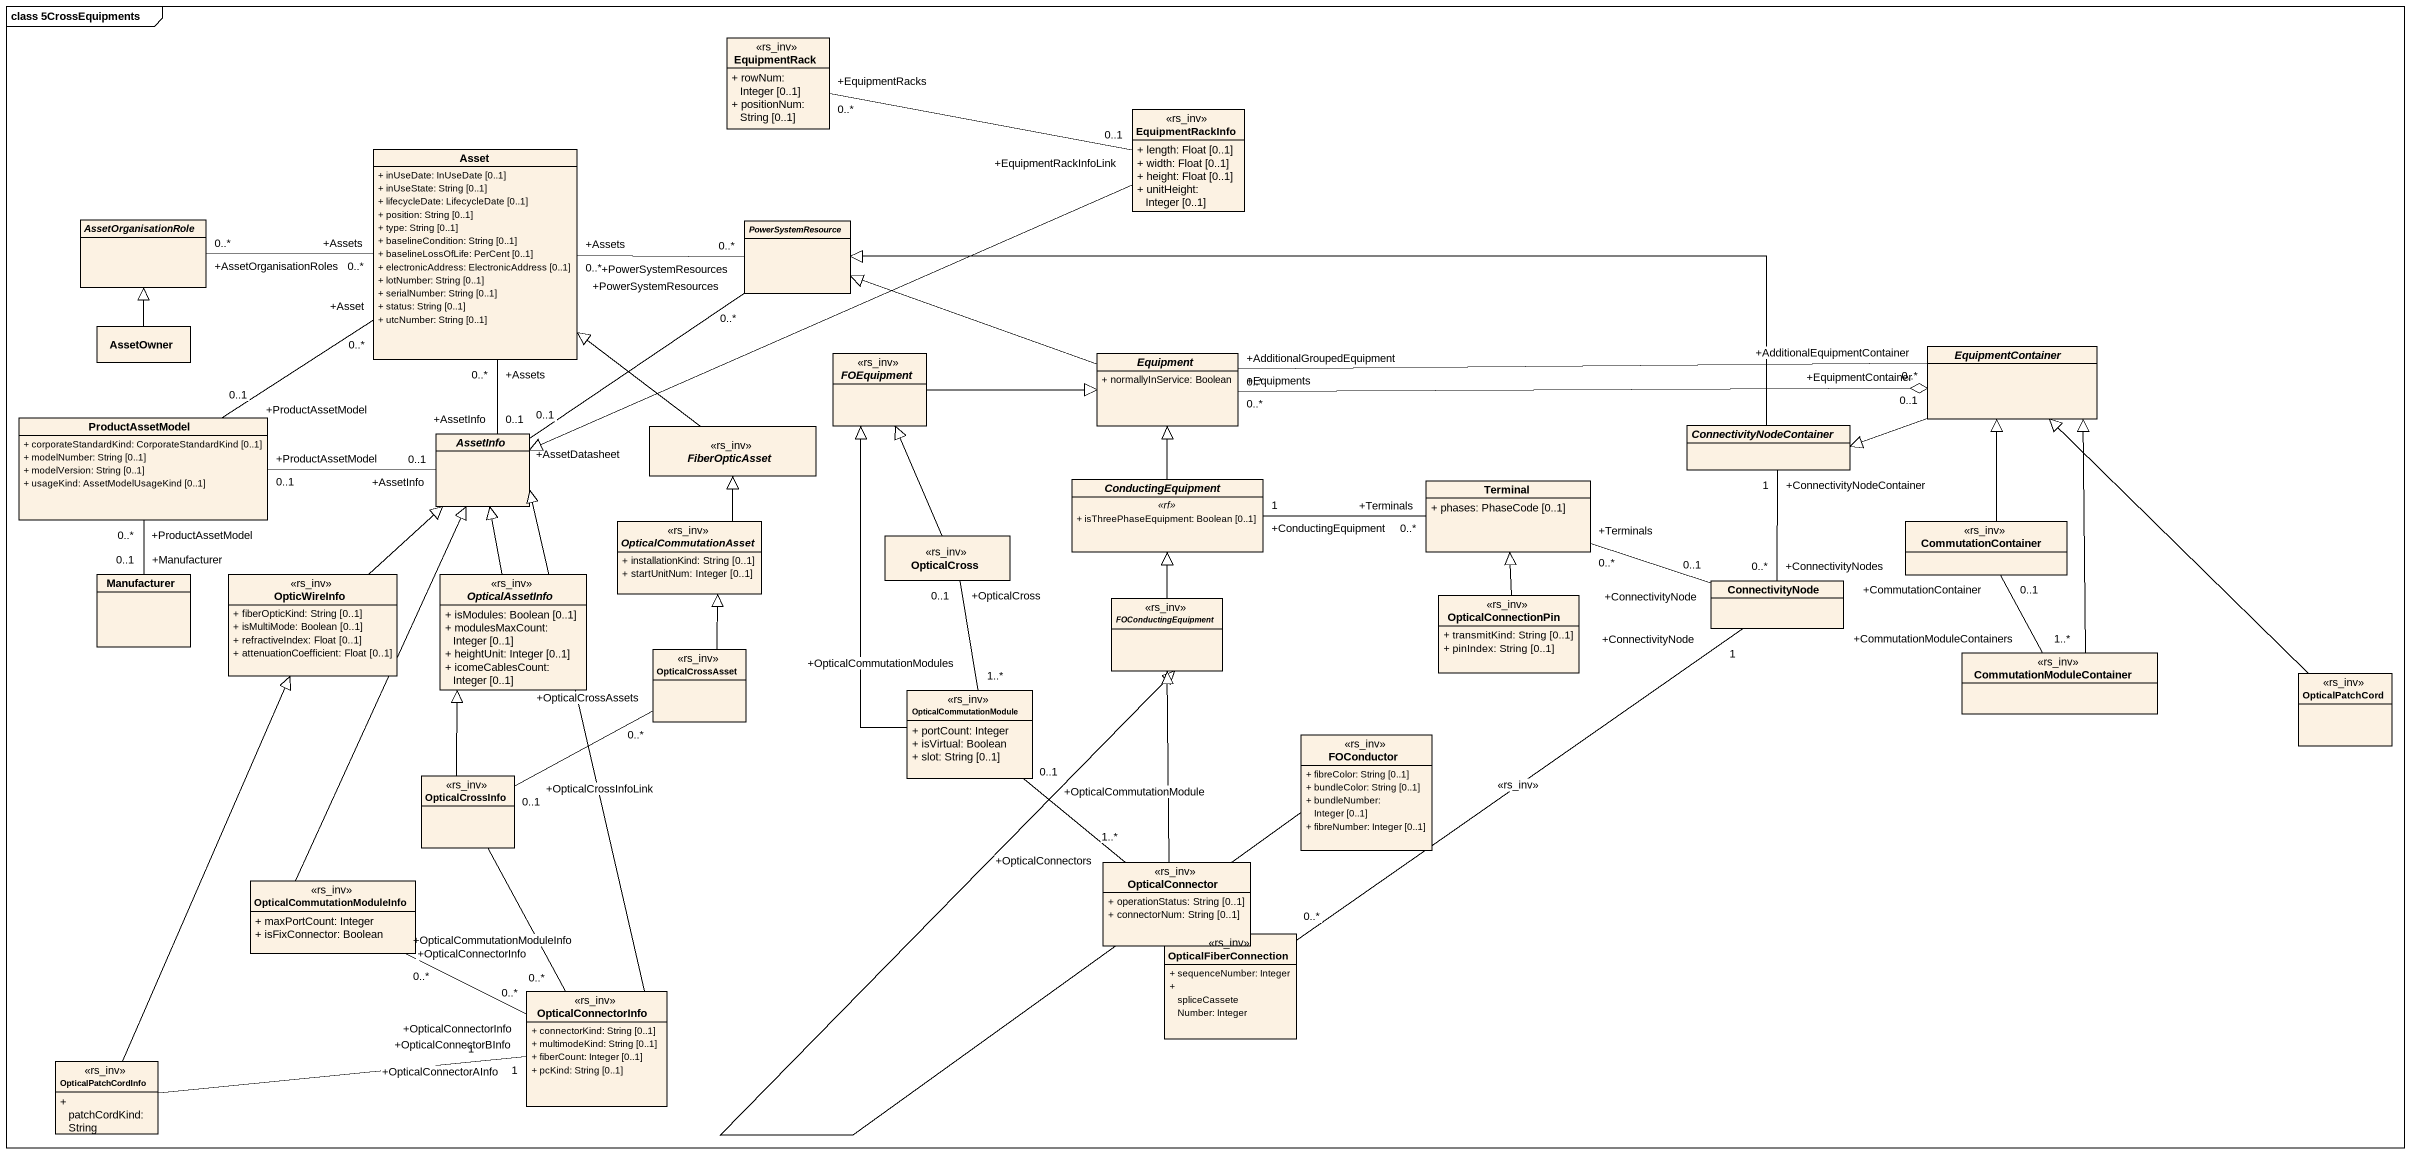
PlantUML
@startuml
mainframe class 5CrossEquipments
hide circle
hide empty members
skinparam classAttributeIconSize 0
class EquipmentRack <<rs_inv>> {
  + rowNum: Integer [0..1]
  + positionNum: String [0..1]
}
class EquipmentRackInfo <<rs_inv>> {
  + length: Float [0..1]
  + width: Float [0..1]
  + height: Float [0..1]
  + unitHeight: Integer [0..1]
}
class Asset {
  + inUseDate: InUseDate [0..1]
  + inUseState: String [0..1]
  + lifecycleDate: LifecycleDate [0..1]
  + position: String [0..1]
  + type: String [0..1]
  + baselineCondition: String [0..1]
  + baselineLossOfLife: PerCent [0..1]
  + electronicAddress: ElectronicAddress [0..1]
  + lotNumber: String [0..1]
  + serialNumber: String [0..1]
  + status: String [0..1]
  + utcNumber: String [0..1]
}
abstract class AssetOrganisationRole
abstract class PowerSystemResource
class AssetOwner
abstract class FOEquipment <<rs_inv>>
abstract class Equipment {
  + normallyInService: Boolean
}
abstract class EquipmentContainer
class ProductAssetModel {
  + corporateStandardKind: CorporateStandardKind [0..1]
  + modelNumber: String [0..1]
  + modelVersion: String [0..1]
  + usageKind: AssetModelUsageKind [0..1]
}
abstract class AssetInfo
abstract class FiberOpticAsset <<rs_inv>>
abstract class ConnectivityNodeContainer
abstract class ConductingEquipment {
  .. <<rf>> ..
  + isThreePhaseEquipment: Boolean [0..1]
}
class Terminal {
  + phases: PhaseCode [0..1]
}
abstract class OpticalCommutationAsset <<rs_inv>> {
  + installationKind: String [0..1]
  + startUnitNum: Integer [0..1]
}
class OpticalCross <<rs_inv>>
class CommutationContainer <<rs_inv>>
class Manufacturer
class OpticWireInfo <<rs_inv>> {
  + fiberOpticKind: String [0..1]
  + isMultiMode: Boolean [0..1]
  + refractiveIndex: Float [0..1]
  + attenuationCoefficient: Float [0..1]
}
abstract class OpticalAssetInfo <<rs_inv>> {
  + isModules: Boolean [0..1]
  + modulesMaxCount: Integer [0..1]
  + heightUnit: Integer [0..1]
  + icomeCablesCount: Integer [0..1]
}
abstract class FOConductingEquipment <<rs_inv>>
class OpticalConnectionPin <<rs_inv>> {
  + transmitKind: String [0..1]
  + pinIndex: String [0..1]
}
class ConnectivityNode
class OpticalCrossAsset <<rs_inv>>
class CommutationModuleContainer <<rs_inv>>
class OpticalCommutationModule <<rs_inv>> {
  + portCount: Integer
  + isVirtual: Boolean
  + slot: String [0..1]
}
class OpticalPatchCord <<rs_inv>>
class FOConductor <<rs_inv>> {
  + fibreColor: String [0..1]
  + bundleColor: String [0..1]
  + bundleNumber: Integer [0..1]
  + fibreNumber: Integer [0..1]
}
class OpticalCrossInfo <<rs_inv>>
class OpticalCommutationModuleInfo <<rs_inv>> {
  + maxPortCount: Integer
  + isFixConnector: Boolean
}
class OpticalConnector <<rs_inv>> {
  + operationStatus: String [0..1]
  + connectorNum: String [0..1]
}
class OpticalFiberConnection <<rs_inv>> {
  + sequenceNumber: Integer
  + spliceCasseteNumber: Integer
}
class OpticalConnectorInfo <<rs_inv>> {
  + connectorKind: String [0..1]
  + multimodeKind: String [0..1]
  + fiberCount: Integer [0..1]
  + pcKind: String [0..1]
}
class OpticalPatchCordInfo <<rs_inv>> {
  + patchCordKind: String
}
EquipmentRack "+EquipmentRacks\n0..*" -right- "+EquipmentRackInfoLink\n0..1" EquipmentRackInfo
EquipmentRackInfo -left-|> AssetInfo
Asset "+Assets\n0..*" -left- "+AssetOrganisationRoles\n0..*" AssetOrganisationRole
Asset "+Assets\n0..*" -right- "+PowerSystemResources\n0..*" PowerSystemResource
Asset "+Asset\n0..*" -- "+ProductAssetModel\n0..1" ProductAssetModel
Asset "+Assets\n0..*" -- "+AssetInfo\n0..1" AssetInfo
AssetOwner -up-|> AssetOrganisationRole
FOEquipment -right-|> Equipment
Equipment -left-|> PowerSystemResource
EquipmentContainer "+EquipmentContainer\n0..1" o-left- "+Equipments\n0..*" Equipment
EquipmentContainer "+AdditionalEquipmentContainer\n0..*" -left- "+AdditionalGroupedEquipment\n0..*" Equipment
EquipmentContainer -left-|> ConnectivityNodeContainer
ProductAssetModel "+ProductAssetModel\n0..1" -right- "+AssetInfo\n0..1" AssetInfo
ProductAssetModel "+ProductAssetModel\n0..*" -- "+Manufacturer\n0..1" Manufacturer
AssetInfo "+AssetDatasheet\n0..1" -up- "+PowerSystemResources\n0..*" PowerSystemResource
FiberOpticAsset -up-|> Asset
ConnectivityNodeContainer -left-|> PowerSystemResource
ConductingEquipment -up-|> Equipment
Terminal "+Terminals\n0..*" -left- "+ConductingEquipment\n1" ConductingEquipment
Terminal "+Terminals\n0..*" -right- "+ConnectivityNode\n0..1" ConnectivityNode
OpticalCommutationAsset -up-|> FiberOpticAsset
OpticalCross -up-|> FOEquipment
OpticalCross "+OpticalCross\n0..1" -- "+OpticalCommutationModules\n1..*" OpticalCommutationModule
CommutationContainer -up-|> EquipmentContainer
OpticWireInfo -up-|> AssetInfo
OpticalAssetInfo -up-|> AssetInfo
FOConductingEquipment -up-|> ConductingEquipment
OpticalConnectionPin -up-|> Terminal
ConnectivityNode "+ConnectivityNodes\n0..*" -up- "+ConnectivityNodeContainer\n1" ConnectivityNodeContainer
ConnectivityNode "+ConnectivityNode\n1" -- "0..*" OpticalFiberConnection : <<rs_inv>>
OpticalCrossAsset -up-|> OpticalCommutationAsset
OpticalCrossAsset "+OpticalCrossAssets\n0..*" -left- "+OpticalCrossInfoLink\n0..1" OpticalCrossInfo
CommutationModuleContainer -up-|> EquipmentContainer
CommutationModuleContainer "+CommutationModuleContainers\n1..*" -up- "+CommutationContainer\n0..1" CommutationContainer
OpticalCommutationModule -up-|> FOEquipment
OpticalCommutationModule "+OpticalCommutationModule\n0..1" -- "+OpticalConnectors\n1..*" OpticalConnector
OpticalPatchCord -up-|> EquipmentContainer
FOConductor -up-|> FOConductingEquipment
OpticalCrossInfo -up-|> OpticalAssetInfo
OpticalCrossInfo -- "+OpticalConnectorInfo\n0..*" OpticalConnectorInfo
OpticalCommutationModuleInfo -up-|> AssetInfo
OpticalCommutationModuleInfo "+OpticalCommutationModuleInfo\n0..*" -right- "+OpticalConnectorInfo\n0..*" OpticalConnectorInfo
OpticalConnector -up-|> FOConductingEquipment
OpticalConnectorInfo -up-|> AssetInfo
OpticalPatchCordInfo -up-|> OpticWireInfo
OpticalPatchCordInfo -right- "+OpticalConnectorBInfo\n1" OpticalConnectorInfo
OpticalPatchCordInfo -right- "+OpticalConnectorAInfo\n1" OpticalConnectorInfo
@enduml
